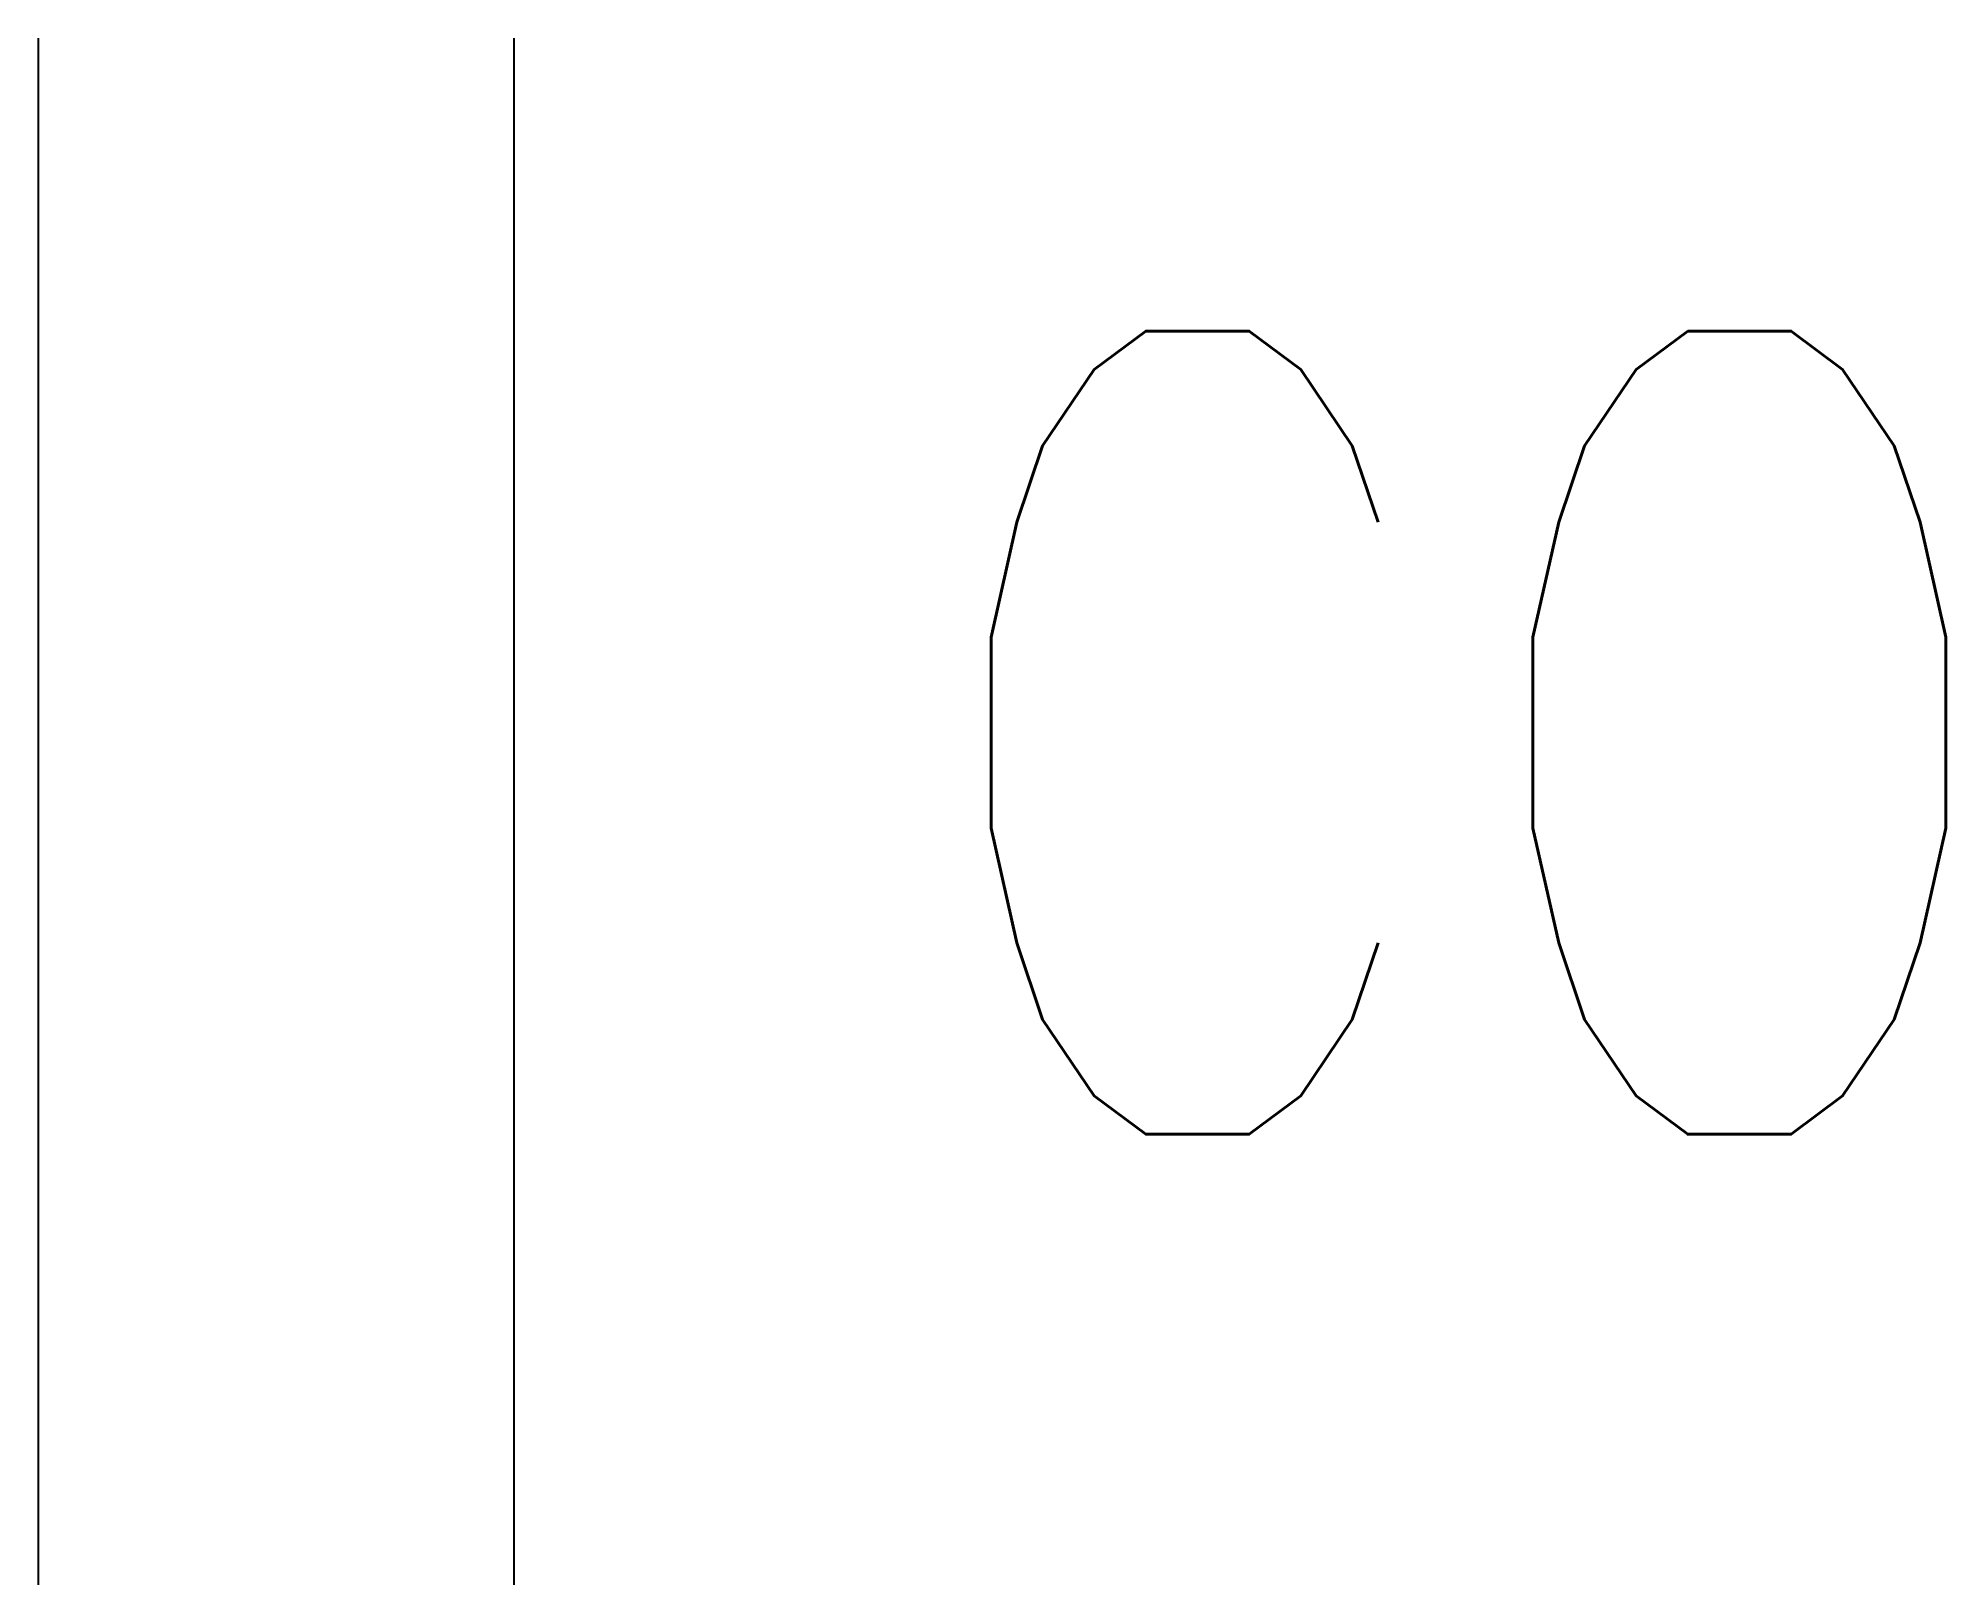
# Model space of a CAD drawing. Extents: x 12.67 to 12.837, y 7.784 to 7.92.
import ezdxf

# ---------------------------------------------------------------- set-up
doc = ezdxf.new("R2010")
doc.units = 0
doc.header["$MEASUREMENT"] = 0
doc.layers.get('0').update_dxf_attribs({"linetype": 'CONTINUOUS'})
doc.styles.add('COMPACT', font='SIMPLEX', dxfattribs={"width": 0.75})

msp = doc.modelspace()

# ---------------------------------------------------------------- linework, layer by layer
for p, q in [((12.66981, 7.91981), (12.66981, 7.78439)), ((12.71147, 7.91981), (12.71147, 7.78439))]:
    msp.add_line(p, q)

# ---------------------------------------------------------------- texts
at = {"color": 1, "style": 'COMPACT', "width": 0.75}
msp.add_text('CO', height=0.070312, dxfattribs=at).set_placement((12.74647, 7.82385))

doc.saveas('drawing.dxf')
